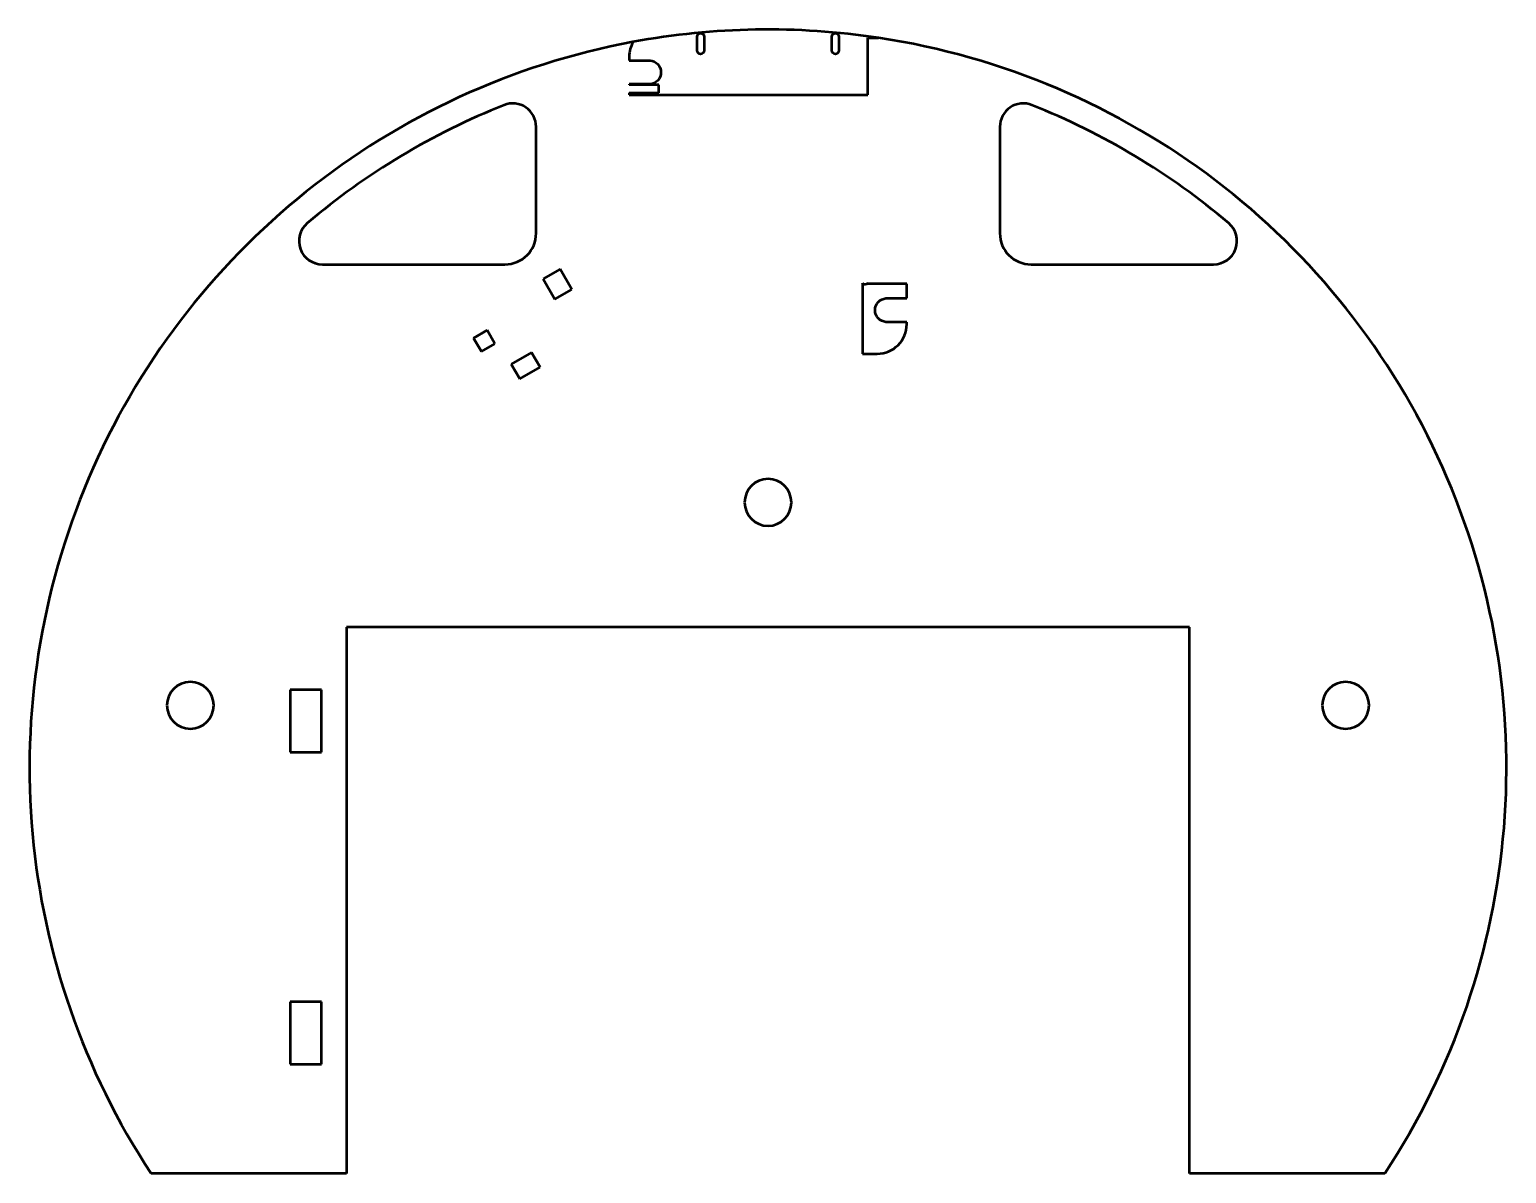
# Model space of a CAD drawing. Header units: millimetres. Extents: x 114.4 to 209, y 151.4 to 224.7.
import ezdxf

# ---------------------------------------------------------------- set-up
doc = ezdxf.new("R2010")
doc.units = ezdxf.units.MM
doc.header["$LTSCALE"] = 0.75
doc.layers.add('Visible', color=7, linetype='Continuous', lineweight=50)

msp = doc.modelspace()

# ---------------------------------------------------------------- linework, layer by layer
at = {"layer": 'Visible', "extrusion": (0, 0, -1)}
for p, q in [((157.195559, 223.304751), (157.195559, 224.193751)), ((157.640059, 224.193751), (157.640059, 223.304751)), ((165.831559, 223.304751), (165.831559, 224.193751)), ((166.276059, 224.193751), (166.276059, 223.304751)), ((168.127273, 220.467118), (168.127273, 224.117132)), ((168.127273, 224.117132), (168.823992, 224.117132)), ((152.845809, 222.923751), (152.845809, 222.669751)), ((152.845809, 222.669751), (154.179309, 222.669751)), ((154.179309, 221.145751), (152.845809, 221.145751)), ((152.845809, 221.145751), (152.845809, 221.101251)), ((154.735809, 221.101251), (152.845809, 221.101251)), ((152.845809, 220.601251), (154.735809, 220.601251)), ((152.845809, 220.601251), (152.845809, 220.467118)), ((152.845809, 220.467118), (168.127273, 220.467118)), ((154.735809, 220.601251), (154.735809, 221.101251)), ((146.885809, 211.601251), (146.885809, 218.416047)), ((176.585809, 218.416047), (176.585809, 211.601251)), ((133.195005, 209.601251), (144.885809, 209.601251)), ((148.414635, 209.292692), (147.332103, 208.667692)), ((149.164635, 207.993654), (148.414635, 209.292692)), ((178.585809, 209.601251), (190.276613, 209.601251)), ((147.332103, 208.667692), (148.082103, 207.368654)), ((167.779206, 208.393148), (167.779206, 203.873751)), ((168.127273, 208.357477), (168.127273, 208.38266)), ((170.625809, 208.357477), (168.127273, 208.357477)), ((170.625809, 207.429751), (170.625809, 208.357477)), ((148.082103, 207.368654), (149.164635, 207.993654)), ((169.292309, 207.429751), (170.625809, 207.429751)), ((143.743483, 205.383366), (142.877457, 204.883366)), ((144.243483, 204.51734), (143.743483, 205.383366)), ((170.625809, 205.905751), (169.292309, 205.905751)), ((170.625809, 205.778751), (170.625809, 205.905751)), ((142.877457, 204.883366), (143.377457, 204.01734)), ((143.377457, 204.01734), (144.243483, 204.51734)), ((146.584027, 203.963398), (145.284989, 203.213398)), ((147.132365, 203.01365), (146.584027, 203.963398)), ((167.779206, 203.873751), (168.720809, 203.873751)), ((145.284989, 203.213398), (145.833327, 202.26365)), ((145.833327, 202.26365), (147.132365, 203.01365)), ((134.735809, 186.351251), (134.735809, 151.35125)), ((188.73581, 186.351251), (134.735809, 186.351251)), ((188.73581, 151.35125), (188.73581, 186.351251)), ((131.135809, 182.351251), (131.135809, 178.351251)), ((133.135809, 182.351251), (131.135809, 182.351251)), ((133.135809, 178.351251), (133.135809, 182.351251)), ((131.135809, 178.351251), (133.135809, 178.351251)), ((131.135809, 162.351251), (131.135809, 158.351251)), ((133.135809, 162.351251), (131.135809, 162.351251)), ((133.135809, 158.351251), (133.135809, 162.351251)), ((131.135809, 158.351251), (133.135809, 158.351251)), ((134.735809, 151.35125), (122.222647, 151.35125)), ((201.248971, 151.35125), (188.73581, 151.35125))]:
    msp.add_line(p, q, dxfattribs=at)
for centre in [(-161.735809, 194.351251), (-124.735809, 181.351251), (-198.73581, 181.351251)]:
    msp.add_circle(centre, 1.5, dxfattribs=at)
at = {"layer": 'Visible'}
for centre, radius, start, end in [((161.735809, 177.351251), 47.3, 81.381426, 100.534032), ((161.735809, 177.351251), 47.3, 100.534032, 213.34526), ((154.750853, 222.923707), 1.905044, 150.766271, 179.998673), ((161.735809, 177.351251), 47.3, 326.65474, 81.381426), ((161.735809, 177.351251), 45.7, 111.710036, 130.219646), ((145.385809, 218.416047), 1.5, 0, 111.710036), ((178.085809, 218.416047), 1.5, 68.289964, 180), ((161.735809, 177.351251), 45.7, 49.780354, 68.289964), ((133.195005, 211.101251), 1.5, 130.219646, 270), ((190.276613, 211.101251), 1.5, 270, 49.780354), ((144.885809, 211.601251), 2, 270, 0), ((178.585809, 211.601251), 2, 180, 270), ((168.720765, 205.778795), 1.905044, 270.001327, 359.998673)]:
    msp.add_arc(centre, radius, start, end, dxfattribs=at)
at = {"layer": 'Visible', "extrusion": (0, 0, -1)}
for centre, radius, start, end in [((-157.417809, 224.193751), 0.22225, 0, 180), ((-166.053809, 224.193751), 0.22225, 0, 180), ((-157.417809, 223.304751), 0.22225, 180, 0), ((-166.053809, 223.304751), 0.22225, 180, 0), ((-154.112923, 221.907751), 0.764886, 94.979106, 265.020894), ((-167.958815, 208.572757), 0.254006, 270.001327, 315), ((-167.958803, 208.572757), 0.254006, 228.451634, 269.998673), ((-169.358696, 206.667751), 0.764886, 274.979106, 85.020894)]:
    msp.add_arc(centre, radius, start, end, dxfattribs=at)

doc.saveas('drawing.dxf')
